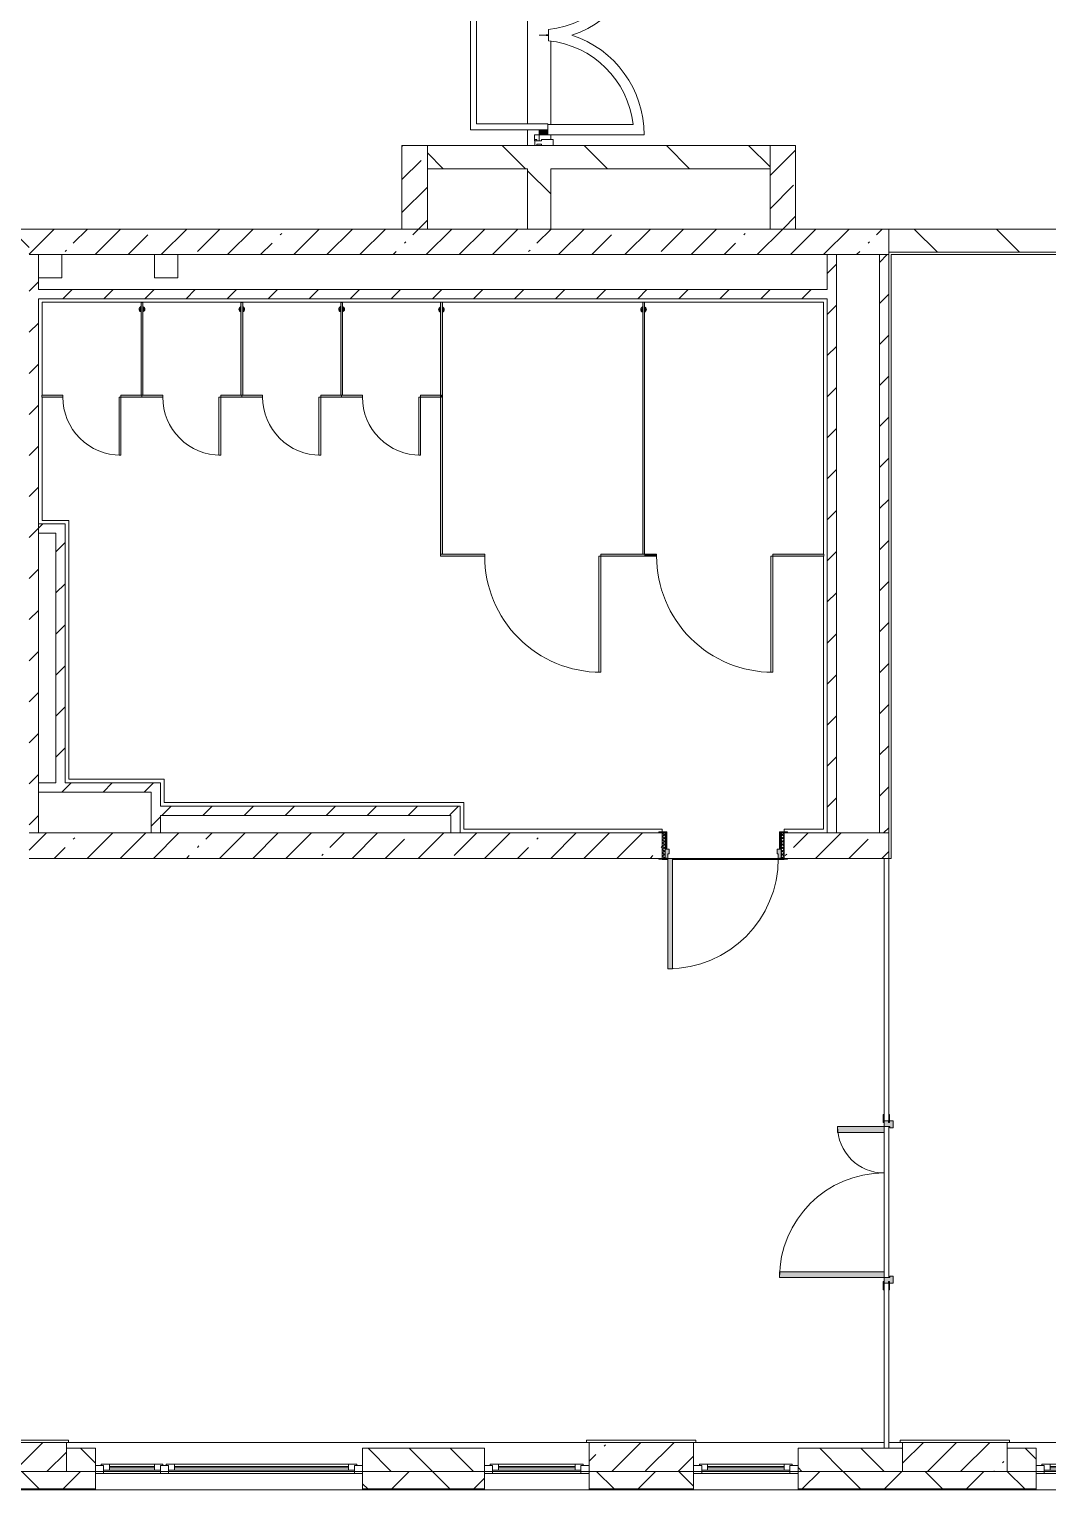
# Model space of a CAD drawing. Header units: millimetres. Extents: x 2623 to 216772, y -8553 to 29000.
# Drawn here: x 183972 to 192742, y -258 to 12321 of the extents above; entities that cross this region are included whole.
import ezdxf

# ---------------------------------------------------------------- set-up
doc = ezdxf.new("R2010")
doc.units = ezdxf.units.MM
for name, color, linetype, lineweight, true_color in [('A-DETL-GENF-7', 7, 'Continuous', 5, 0xaaaaaa), ('A-DETL-GENF-9', 7, 'Continuous', 5, 0xe2e2e2), ('A-DOOR-3', 7, 'Continuous', 5, 0xaaaaaa), ('A-DOOR-4', 7, 'Continuous', 5, 0xe2e2e2), ('A-DOOR-FRAM-3', 7, 'Continuous', 5, 0xe2e2e2), ('A-DOOR-FRAM-4', 7, 'Continuous', 5, 0xaaaaaa), ('A-FLOR-3', 7, 'Continuous', 5, 0xaaaaaa), ('A-GENM-4', 7, 'Continuous', 5, 0xe2ddcd)]:
    doc.layers.add(name, color=color, linetype=linetype, lineweight=lineweight, true_color=true_color)
for name, color, linetype, lineweight in [('A-DOOR-7', 7, 'Continuous', 5), ('A-GENM-1', 7, 'Continuous', 5), ('A-GLAZ-1', 7, 'Continuous', 5), ('A-GLAZ-CWMG-2', 7, 'Continuous', 5), ('A-WALL', 7, 'Continuous', 9), ('A-WALL-3', 7, 'Continuous', 5), ('I-WALL-4', 7, 'Continuous', 5), ('S-COLS-1', 7, 'Continuous', 5)]:
    doc.layers.add(name, color=color, linetype=linetype, lineweight=lineweight)
pattern_1 = [(45, (89762.2, 0), (-176.7767, 176.7767), [])]
pattern_2 = [(45, (89762.2, 0), (-285.1231, 285.1231), []), (45, (90047.3, 0), (-285.1231, 285.1231), [504.031, -100.806, 16.764, -84.042])]
pattern_3 = [(135, (89762.2, 0), (-353.5534, -353.5534), [])]

# ---------------------------------------------------------------- blocks, each defined once
blk = doc.blocks.new('BSC_Колонна _Прямоугольная - 250х900-23282983-3_1_2_птичка')
at = {"layer": 'S-COLS-1'}
h = blk.add_hatch(dxfattribs=at)
h.set_pattern_fill('FP_126', color=256, style=0, pattern_type=2)
h.set_pattern_definition([(45, (-99480, -25), (-285.1231, 285.1231), []), (45, (-99194.88, -25), (-285.1231, 285.1231), [504.031, -100.806, 16.764, -84.042])])
h.paths.add_polyline_path([(450, -125), (450, 125), (-450, 125), (-450, -125), (270, -125)])
for p, q in [((450, 125), (-450, 125)), ((-450, 125), (-450, -125)), ((450, -125), (450, 125)), ((-450, -125), (450, -125))]:
    blk.add_line(p, q, dxfattribs=at)
blk = doc.blocks.new('110_Дверь_СКБ_1Ст_Внутренняя1 - Д-7а_л__950x2100h_Туалет-V121-3_1_2_птичка')
at = {"layer": 'A-DOOR-3'}
h = blk.add_hatch(dxfattribs=at)
h.set_pattern_fill('FP_128', color=256, style=0, pattern_type=2)
h.set_pattern_definition([(135, (1776.41, 174.685), (-14.14214, -14.14214), []), (225, (1776.41, 174.685), (14.14214, -14.14214), [])])
h.paths.add_polyline_path([(537.5, 110), (512.5, 110), (512.5, -110), (537.5, -110)])
at = {"layer": 'A-DOOR-4'}
h = blk.add_hatch(color=256, dxfattribs=at)
h.paths.add_polyline_path([(487.5, 110), (487.5, 70), (477.5, 70), (477.5, 30), (512.5, 30), (512.5, 110)])
h.paths.add_polyline_path([(-462.5, 110), (-487.5, 110), (-487.5, 30), (-452.5, 30), (-452.5, 70), (-462.5, 70)])
at = {"layer": 'A-DOOR-FRAM-3'}
for points in [[(447.5, 1060), (447.5, 110), (487.5, 110), (487.5, 1060)], [(-542.5, 118), (-542.5, 110), (-472.5, 110), (-472.5, 118)], [(-472.5, 30), (-487.5, 30), (-487.5, -110), (-472.5, -110)], [(567.5, 118), (497.5, 118), (497.5, 110), (567.5, 110)], [(512.5, 30), (497.5, 30), (497.5, -110), (512.5, -110)], [(-542.5, -110), (-542.5, -118), (-472.5, -118), (-472.5, -110)], [(567.5, -110), (497.5, -110), (497.5, -118), (567.5, -118)]]:
    blk.add_hatch(color=256, dxfattribs=at).paths.add_polyline_path(points)
at = {"layer": 'A-DOOR-FRAM-4'}
h = blk.add_hatch(dxfattribs=at)
h.set_pattern_fill('FP_129', color=256, style=0, pattern_type=2)
h.set_pattern_definition([(45, (-346.384, 174.685), (-14.1421, 14.1421), []), (135, (-346.384, 174.685), (-14.1421, -14.1421), [])])
h.paths.add_polyline_path([(-487.5, 110), (-512.5, 110), (-512.5, -110), (-487.5, -110)])
at = {"layer": 'A-DOOR-3'}
for p, q in [((487.5, 1060), (447.5, 1060)), ((447.5, 1060), (447.5, 110)), ((487.5, 110), (487.5, 1060)), ((447.5, 110), (487.5, 110))]:
    blk.add_line(p, q, dxfattribs=at)
blk.add_arc((487.5, 110), 950, 90, 180, dxfattribs=at)
at = {"layer": 'A-DOOR-FRAM-4'}
for p, q in [((-472.5, 118), (-542.5, 118)), ((-542.5, 118), (-542.5, 110)), ((-542.5, 110), (-472.5, 110)), ((-487.5, 110), (-512.5, 110)), ((-512.5, 110), (-512.5, -110)), ((-462.5, 110), (-487.5, 110)), ((-487.5, 110), (-487.5, 30)), ((-487.5, -110), (-487.5, 110)), ((-472.5, 110), (-487.5, 110)), ((-487.5, 110), (-487.5, 109)), ((-487.5, 109), (-472.5, 109)), ((-487.5, 30), (-452.5, 30)), ((-472.5, 30), (-487.5, 30)), ((-487.5, 30), (-487.5, -110)), ((-472.5, 110), (-472.5, 118)), ((-472.5, 109), (-472.5, 110)), ((-472.5, -110), (-472.5, 30)), ((-462.5, 70), (-462.5, 110)), ((-452.5, 70), (-462.5, 70)), ((-452.5, 30), (-452.5, 70)), ((487.5, 70), (477.5, 70)), ((477.5, 70), (477.5, 30)), ((477.5, 30), (512.5, 30)), ((487.5, 110), (487.5, 70)), ((512.5, 110), (487.5, 110)), ((567.5, 118), (497.5, 118)), ((497.5, 118), (497.5, 110)), ((512.5, 110), (497.5, 110)), ((497.5, 110), (497.5, 109)), ((497.5, 110), (567.5, 110)), ((497.5, 109), (512.5, 109)), ((512.5, 30), (497.5, 30)), ((497.5, 30), (497.5, -110)), ((512.5, 30), (512.5, 110)), ((537.5, 110), (512.5, 110)), ((512.5, 110), (512.5, -110)), ((512.5, 109), (512.5, 110)), ((512.5, -110), (512.5, 30)), ((537.5, -110), (537.5, 110)), ((567.5, 110), (567.5, 118)), ((-472.5, -110), (-542.5, -110)), ((-542.5, -110), (-542.5, -118)), ((-542.5, -118), (-472.5, -118)), ((-512.5, -110), (-487.5, -110)), ((-487.5, -110), (-472.5, -110)), ((-472.5, -118), (-472.5, -110)), ((497.5, -110), (512.5, -110)), ((567.5, -110), (497.5, -110)), ((497.5, -110), (497.5, -118)), ((497.5, -118), (567.5, -118)), ((512.5, -110), (537.5, -110)), ((567.5, -118), (567.5, -110))]:
    blk.add_line(p, q, dxfattribs=at)
blk = doc.blocks.new('BSC_Колонна _Прямоугольная - 250х900-V123-3_1_2_птичка')
at = {"layer": 'S-COLS-1'}
h = blk.add_hatch(dxfattribs=at)
h.set_pattern_fill('FP_130', color=256, style=0, pattern_type=2)
h.set_pattern_definition([(45, (-94080, -25), (-285.1231, 285.1231), []), (45, (-93794.88, -25), (-285.1231, 285.1231), [504.031, -100.806, 16.764, -84.042])])
h.paths.add_polyline_path([(450, -125), (450, 125), (-450, 125), (-450, -125), (77, -125)])
for p, q in [((450, 125), (-450, 125)), ((-450, 125), (-450, -125)), ((450, -125), (450, 125)), ((-450, -125), (450, -125))]:
    blk.add_line(p, q, dxfattribs=at)
blk = doc.blocks.new('BSC_Колонна _Прямоугольная - 250х900-V124-3_1_2_птичка')
at = {"layer": 'S-COLS-1'}
h = blk.add_hatch(dxfattribs=at)
h.set_pattern_fill('FP_131', color=256, style=0, pattern_type=2)
h.set_pattern_definition([(45, (-102180, -25), (-285.1231, 285.1231), []), (45, (-101894.88, -25), (-285.1231, 285.1231), [504.031, -100.806, 16.764, -84.042])])
h.paths.add_polyline_path([(450, -125), (450, 125), (-450, 125), (-450, -125), (367, -125)])
for p, q in [((450, 125), (-450, 125)), ((-450, 125), (-450, -125)), ((450, -125), (450, 125)), ((-450, -125), (450, -125))]:
    blk.add_line(p, q, dxfattribs=at)
blk = doc.blocks.new('120_Окно_СКБ_2Ст_Фрамуга сверху - 120_Окно_СКБ_2Ст_2300х2500_h_ ДОО-19727959-3_1_2_птичка')
at = {"layer": 'A-GLAZ-1'}
for p, q in [((-1150, -127), (-1150, -57)), ((-1150, -57), (-1080, -57)), ((1150, -57), (-1150, -57)), ((-1080, -57), (-1080, -127)), ((-1080, -57), (1080, -57)), ((520, -87), (-1080, -87)), ((-1080, -87), (-1080, -127)), ((-1030, -137), (-1030, -87)), ((-1030, -107), (470, -107)), ((470, -117), (-1030, -117)), ((470, -137), (470, -87)), ((520, -127), (520, -57)), ((520, -57), (590, -57)), ((520, -127), (520, -87)), ((590, -57), (590, -127)), ((1080, -87), (590, -87)), ((590, -87), (590, -127)), ((640, -137), (640, -87)), ((640, -107), (1030, -107)), ((1030, -117), (640, -117)), ((1030, -137), (1030, -87)), ((1080, -127), (1080, -57)), ((1080, -57), (1150, -57)), ((1080, -127), (1080, -87)), ((1150, -57), (1150, -127)), ((-1080, -127), (-1150, -127)), ((-1150, -127), (-1100, -127)), ((-1080, -127), (-1100, -127)), ((-1100, -127), (-1100, -137)), ((-1100, -137), (540, -137)), ((540, -137), (-1100, -137)), ((590, -127), (520, -127)), ((540, -127), (520, -127)), ((540, -127), (570, -127)), ((540, -127), (570, -127)), ((540, -137), (540, -127)), ((590, -127), (570, -127)), ((570, -127), (570, -137)), ((570, -137), (1100, -137)), ((1100, -137), (570, -137)), ((1150, -127), (1080, -127)), ((1100, -127), (1080, -127)), ((1100, -127), (1150, -127)), ((1100, -137), (1100, -127))]:
    blk.add_line(p, q, dxfattribs=at)
blk = doc.blocks.new('120_Окно_СКБ_1Ст - 120_Окно_СКБ_1Ст 900х2500_h_ с форточкой-V126-3_1_2_птичка')
at = {"layer": 'A-GLAZ-1'}
for p, q in [((-450, -127), (-450, -57)), ((-450, -57), (-380, -57)), ((450, -57), (-450, -57)), ((-380, -57), (-380, -127)), ((380, -87), (-380, -87)), ((-380, -87), (-380, -127)), ((-330, -137), (-330, -87)), ((-330, -107), (330, -107)), ((330, -117), (-330, -117)), ((330, -137), (330, -87)), ((380, -127), (380, -57)), ((380, -57), (450, -57)), ((380, -127), (380, -87)), ((450, -57), (450, -127)), ((-380, -127), (-450, -127)), ((-450, -127), (-400, -127)), ((-380, -127), (-400, -127)), ((-400, -127), (-400, -137)), ((-400, -137), (400, -137)), ((400, -137), (-400, -137)), ((450, -127), (380, -127)), ((400, -127), (380, -127)), ((400, -127), (450, -127)), ((400, -137), (400, -127))]:
    blk.add_line(p, q, dxfattribs=at)
blk = doc.blocks.new('120_Окно_СКБ_1Ст - 120_Окно_СКБ_1Ст 900х2500_h_ с форточкой-22876038-3_1_2_птичка')
at = {"layer": 'A-GLAZ-1'}
for p, q in [((-450, -127), (-450, -57)), ((-450, -57), (-380, -57)), ((450, -57), (-450, -57)), ((-380, -57), (-380, -127)), ((380, -87), (-380, -87)), ((-380, -87), (-380, -127)), ((-330, -137), (-330, -87)), ((-330, -107), (330, -107)), ((330, -117), (-330, -117)), ((330, -137), (330, -87)), ((380, -127), (380, -57)), ((380, -57), (450, -57)), ((380, -127), (380, -87)), ((450, -57), (450, -127)), ((-380, -127), (-450, -127)), ((-450, -127), (-400, -127)), ((-380, -127), (-400, -127)), ((-400, -127), (-400, -137)), ((-400, -137), (400, -137)), ((400, -137), (-400, -137)), ((450, -127), (380, -127)), ((400, -127), (380, -127)), ((400, -127), (450, -127)), ((400, -137), (400, -127))]:
    blk.add_line(p, q, dxfattribs=at)
blk = doc.blocks.new('131_Сантехническая перегородка 7 - СП-1-V232-3_1_2_птичка')
at = {"layer": 'A-GENM-4'}
blk.add_hatch(color=256, dxfattribs=at).paths.add_polyline_path([(2166, 8), (-4, 8), (-4, -8), (2166, -8)])
at = {"layer": 'A-GENM-1'}
for p, q in [((2166, 8), (-4, 8)), ((-4, 8), (-4, -8)), ((2166, -8), (2166, 8)), ((-4, -8), (2166, -8))]:
    blk.add_line(p, q, dxfattribs=at)
at = {"layer": 'A-GENM-1', "flags": 128}
for points in [[(71, 8), (71, 9), (71, 9), (70, 9), (70, 10), (70, 10), (69, 11), (69, 11), (68, 12), (68, 12), (67, 12), (67, 13), (66, 13), (66, 13), (65, 14), (65, 14), (64, 14), (64, 14), (63, 14), (62, 15), (62, 15), (61, 15), (61, 15), (60, 15), (59, 15), (59, 15), (58, 15), (58, 15), (57, 15), (56, 15), (56, 15), (55, 15), (55, 15), (54, 14), (54, 14), (53, 14), (52, 14), (52, 13), (51, 13), (51, 13), (50, 13), (50, 12), (49, 12), (49, 11), (48, 11), (48, 11), (48, 10), (47, 10), (47, 9), (46, 9), (46, 8), (46, 8)], [(46, -8), (46, -9), (47, -9), (47, -9), (47, -10), (48, -10), (48, -11), (49, -11), (49, -12), (50, -12), (50, -12), (51, -13), (51, -13), (52, -13), (52, -14), (53, -14), (53, -14), (54, -14), (54, -14), (55, -15), (56, -15), (56, -15), (57, -15), (57, -15), (58, -15), (59, -15), (59, -15), (60, -15), (60, -15), (61, -15), (62, -15), (62, -15), (63, -15), (63, -14), (64, -14), (64, -14), (65, -14), (66, -13), (66, -13), (67, -13), (67, -13), (68, -12), (68, -12), (69, -11), (69, -11), (69, -11), (70, -10), (70, -10), (71, -9), (71, -9), (71, -8), (71, -8)]]:
    blk.add_lwpolyline(points, dxfattribs=at)
at = {"layer": 'A-GENM-1'}
for radius, start, end in [(24.6, 19.9113, 160.0887), (17.6, 45, 135), (17.6, 45, 135), (15.1, 45, 135), (24.6, 199.9113, 340.0887), (17.6, 225, 315), (17.6, 225, 315), (15.1, 225, 315)]:
    blk.add_arc((59, 0), radius, start, end, dxfattribs=at)
blk = doc.blocks.new('131_Сантехническая перегородка 6 - СП-1-V233-3_1_2_птичка')
at = {"layer": 'A-GENM-4'}
blk.add_hatch(color=256, dxfattribs=at).paths.add_polyline_path([(800, 8), (0, 8), (0, -8), (800, -8)])
at = {"layer": 'A-GENM-1'}
for p, q in [((800, 8), (0, 8)), ((0, 8), (0, -8)), ((800, -8), (800, 8)), ((0, -8), (800, -8))]:
    blk.add_line(p, q, dxfattribs=at)
at = {"layer": 'A-GENM-1', "flags": 128}
for points in [[(71, 8), (71, 9), (71, 9), (70, 9), (70, 10), (70, 10), (69, 11), (69, 11), (68, 12), (68, 12), (67, 12), (67, 13), (66, 13), (66, 13), (65, 14), (65, 14), (64, 14), (64, 14), (63, 14), (62, 15), (62, 15), (61, 15), (61, 15), (60, 15), (59, 15), (59, 15), (58, 15), (58, 15), (57, 15), (56, 15), (56, 15), (55, 15), (55, 15), (54, 14), (54, 14), (53, 14), (52, 14), (52, 13), (51, 13), (51, 13), (50, 13), (50, 12), (49, 12), (49, 11), (48, 11), (48, 11), (48, 10), (47, 10), (47, 9), (46, 9), (46, 8), (46, 8)], [(46, -8), (46, -9), (47, -9), (47, -9), (47, -10), (48, -10), (48, -11), (49, -11), (49, -12), (50, -12), (50, -12), (51, -13), (51, -13), (52, -13), (52, -14), (53, -14), (53, -14), (54, -14), (54, -14), (55, -15), (56, -15), (56, -15), (57, -15), (57, -15), (58, -15), (59, -15), (59, -15), (60, -15), (60, -15), (61, -15), (62, -15), (62, -15), (63, -15), (63, -14), (64, -14), (64, -14), (65, -14), (66, -13), (66, -13), (67, -13), (67, -13), (68, -12), (68, -12), (69, -11), (69, -11), (69, -11), (70, -10), (70, -10), (71, -9), (71, -9), (71, -8), (71, -8)]]:
    blk.add_lwpolyline(points, dxfattribs=at)
at = {"layer": 'A-GENM-1'}
for radius, start, end in [(24.6, 19.9113, 160.0887), (17.6, 45, 135), (17.6, 45, 135), (15.1, 45, 135), (24.6, 199.9113, 340.0887), (17.6, 225, 315), (17.6, 225, 315), (15.1, 225, 315)]:
    blk.add_arc((59, 0), radius, start, end, dxfattribs=at)
blk = doc.blocks.new('131_Сантехническая перегородка_Дверь МГН - СД-1-V234-3_1_2_птичка')
at = {"layer": 'A-GENM-4'}
for points in [[(-370, 8), (-370, -8), (10, -8), (10, 8)], [(1010, 8), (1010, -8), (1390, -8), (1390, 8), (1256, 8)]]:
    blk.add_hatch(color=256, dxfattribs=at).paths.add_polyline_path(points)
at = {"layer": 'A-DOOR-7'}
for p, q in [((10, 1008), (26, 1008)), ((10, 8), (10, 1008)), ((26, 8), (26, 1008)), ((10, 8), (26, 8))]:
    blk.add_line(p, q, dxfattribs=at)
blk.add_arc((10, 8), 1000, 360, 90, dxfattribs=at)
at = {"layer": 'A-GENM-1'}
for p, q in [((10, 8), (-370, 8)), ((-370, 8), (-370, -8)), ((10, -8), (10, 8)), ((1390, 8), (1010, 8)), ((1010, 8), (1010, -8)), ((1390, -8), (1390, 8)), ((-370, -8), (10, -8)), ((1010, -8), (1390, -8))]:
    blk.add_line(p, q, dxfattribs=at)
blk = doc.blocks.new('131_Сантехническая перегородка_Дверь 5 - СД-1-V235-3_1_2_птичка')
at = {"layer": 'A-GENM-4'}
for points in [[(70, 8), (70, -8), (250, -8), (250, 8)], [(750, 8), (750, -8), (930, -8), (930, 8)]]:
    blk.add_hatch(color=256, dxfattribs=at).paths.add_polyline_path(points)
at = {"layer": 'A-DOOR-7'}
for p, q in [((266, 508), (250, 508)), ((250, 8), (250, 508)), ((266, 8), (266, 508)), ((266, 8), (250, 8))]:
    blk.add_line(p, q, dxfattribs=at)
blk.add_arc((250, 8), 500, 360, 90, dxfattribs=at)
at = {"layer": 'A-GENM-1'}
for p, q in [((250, 8), (70, 8)), ((70, 8), (70, -8)), ((250, -8), (250, 8)), ((930, 8), (750, 8)), ((750, 8), (750, -8)), ((930, -8), (930, 8)), ((70, -8), (250, -8)), ((750, -8), (930, -8))]:
    blk.add_line(p, q, dxfattribs=at)
blk = doc.blocks.new('131_Сантехническая перегородка_Дверь МГН 2 - СД-1-V236-3_1_2_птичка')
at = {"layer": 'A-GENM-4'}
for points in [[(-430, 8), (-430, -8), (10, -8), (10, 8)], [(1010, 8), (1010, -8), (1110, -8), (1110, 8)]]:
    blk.add_hatch(color=256, dxfattribs=at).paths.add_polyline_path(points)
at = {"layer": 'A-DOOR-7'}
for p, q in [((10, 1008), (26, 1008)), ((10, 8), (10, 1008)), ((26, 8), (26, 1008)), ((10, 8), (26, 8))]:
    blk.add_line(p, q, dxfattribs=at)
blk.add_arc((10, 8), 1000, 360, 90, dxfattribs=at)
at = {"layer": 'A-GENM-1'}
for p, q in [((10, 8), (-430, 8)), ((-430, 8), (-430, -8)), ((10, -8), (10, 8)), ((1110, 8), (1010, 8)), ((1010, 8), (1010, -8)), ((1110, -8), (1110, 8)), ((-430, -8), (10, -8)), ((1010, -8), (1110, -8))]:
    blk.add_line(p, q, dxfattribs=at)
blk = doc.blocks.new('Дверь_Витражная_остекление_ - ВВ-7 остекление-32356329-3_1_2_птичка')
at = {"layer": 'A-DETL-GENF-9'}
blk.add_hatch(color=256, dxfattribs=at).paths.add_polyline_path([(-860, -20), (-860, -96), (-815, -96), (-815, -20)])
h = blk.add_hatch(color=256, dxfattribs=at)
h.paths.add_polyline_path([(865, -100), (900, -100), (900, -40), (910, -40), (910, -20), (865, -20), (865, -40)])
h.paths.add_polyline_path([(900, -880), (910, -880), (910, -140), (900, -140), (900, -833)])
at = {"layer": 'A-DETL-GENF-7'}
for p, q in [((-815, -20), (-860, -20)), ((-860, -96), (-860, -20)), ((-815, -20), (-860, -20)), ((-860, -20), (-860, -96)), ((865, -100), (865, -20)), ((865, -20), (865, -100)), ((910, -880), (910, -140)), ((910, -880), (910, -140)), ((910, -800), (900, -800)), ((910, -880), (900, -880)), ((900, -880), (910, -880))]:
    blk.add_line(p, q, dxfattribs=at)
at = {"layer": 'A-DOOR-3'}
for p, q in [((-910, 20), (-860, 20)), ((-910, -20), (-910, 20)), ((-860, 20), (-860, -20)), ((860, 20), (910, 20)), ((860, -20), (860, 20)), ((910, 20), (910, -20)), ((-860, -20), (-910, -20)), ((-860, -96), (-860, -20)), ((910, -20), (860, -20))]:
    blk.add_line(p, q, dxfattribs=at)
for centre, start, end in [((-860, -20), 354.5815, 0), ((860, -20), 180, 185.4185)]:
    blk.add_arc(centre, 860, start, end, dxfattribs=at)
blk = doc.blocks.new('Прямоугольный импост - Импост структурный с накладкой - 160мм Темный-32310142-3_1_2_птичка')
at = {"layer": 'A-GLAZ-CWMG-2'}
for p, q in [((-50, 0), (-50, 17)), ((-50, 17), (0, 17)), ((-40, 0), (-50, 0)), ((-40, -40), (-40, 0)), ((0, 0), (-10, 0)), ((-10, 0), (-10, -40)), ((0, 17), (0, 0)), ((-50, -140), (-50, -40)), ((-50, -40), (-40, -40)), ((-10, -40), (0, -40)), ((0, -40), (0, -140)), ((0, -140), (-50, -140))]:
    blk.add_line(p, q, dxfattribs=at)
blk = doc.blocks.new('110_Дверь_СКБ_2Ст - Д-5_п__в составе перегородки _не входит в спец__-32680317-3_1_2_птичка')
at = {"layer": 'A-DOOR-4'}
h = blk.add_hatch(color=256, dxfattribs=at)
h.paths.add_polyline_path([(712, -20), (712, 60), (652, 60), (652, 30), (662, 30), (662, -20)])
h.paths.add_polyline_path([(-628, 60), (-688, 60), (-688, -20), (-638, -20), (-638, 30), (-628, 30)])
for points in [[(-588, -420), (-588, -20), (-638, -20), (-638, -420)], [(662, -920), (662, -20), (612, -20), (612, -920)]]:
    blk.add_hatch(color=256, dxfattribs=at).paths.add_polyline_path(points)
at = {"layer": 'A-DOOR-FRAM-3'}
for points in [[(-673, 28), (-743, 28), (-743, 20), (-673, 20)], [(767, 28), (697, 28), (697, 20), (767, 20)], [(-673, -20), (-743, -20), (-743, -28), (-673, -28)], [(767, -20), (697, -20), (697, -28), (767, -28)]]:
    blk.add_hatch(color=256, dxfattribs=at).paths.add_polyline_path(points)
at = {"layer": 'A-DOOR-3'}
for p, q in [((-638, -20), (-588, -20)), ((-638, -420), (-638, -20)), ((-588, -20), (-588, -420)), ((612, -20), (662, -20)), ((612, -920), (612, -20)), ((662, -20), (662, -920)), ((-588, -420), (-638, -420)), ((662, -920), (612, -920))]:
    blk.add_line(p, q, dxfattribs=at)
for centre, radius, start, end in [((-638, -20), 400, 270, 0), ((662, -20), 900, 180, 270)]:
    blk.add_arc(centre, radius, start, end, dxfattribs=at)
at = {"layer": 'A-DOOR-FRAM-4'}
for p, q in [((-743, 28), (-673, 28)), ((-743, 20), (-743, 28)), ((-673, 20), (-743, 20)), ((-688, 60), (-628, 60)), ((-688, -20), (-688, 60)), ((-688, 20), (-673, 20)), ((-688, 19), (-688, 20)), ((-673, 19), (-688, 19)), ((-673, 28), (-673, 20)), ((-673, 20), (-673, 19)), ((-638, 30), (-638, -20)), ((-628, 30), (-638, 30)), ((-628, 60), (-628, 30)), ((652, 60), (712, 60)), ((652, 30), (652, 60)), ((662, 30), (652, 30)), ((662, -20), (662, 30)), ((697, 20), (697, 28)), ((697, 28), (767, 28)), ((697, 19), (697, 20)), ((697, 20), (712, 20)), ((767, 20), (697, 20)), ((712, 19), (697, 19)), ((712, 60), (712, -20)), ((712, 20), (712, 19)), ((767, 28), (767, 20)), ((-743, -20), (-673, -20)), ((-743, -28), (-743, -20)), ((-673, -28), (-743, -28)), ((-638, -20), (-688, -20)), ((-673, -20), (-673, -28)), ((712, -20), (662, -20)), ((697, -28), (697, -20)), ((697, -20), (767, -20)), ((767, -28), (697, -28)), ((767, -20), (767, -28))]:
    blk.add_line(p, q, dxfattribs=at)

msp = doc.modelspace()

# ---------------------------------------------------------------- hatches: boundary and pattern name
at = {"layer": 'A-WALL-3'}
h = msp.add_hatch(dxfattribs=at)
h.set_pattern_fill('FP_103', color=256, style=0, pattern_type=2)
h.set_pattern_definition([(135, (89762.2, 0), (-176.7767, -176.7767), [])])
h.paths.add_polyline_path([(210892.2, -100), (211192.2, -100), (211192.2, 100), (210892.2, 100)])
h.paths.add_polyline_path([(201392.2, -100), (201392.2, 100), (200492.2, 100), (200492.2, -100), (200698.9, -100)])
h.paths.add_polyline_path([(198834.5, -100), (199592.2, -100), (199592.2, 100), (198692.2, 100), (198692.2, -100)])
h.paths.add_polyline_path([(209092.2, -100), (209088.8, 100), (208592.2, 100), (208592.2, -100), (209088.8, -100)])
h.paths.add_polyline_path([(203192.2, -100), (203442.2, -100), (203442.2, 100), (203192.2, 100)])
h.paths.add_polyline_path([(205742.2, -100), (206792.2, -100), (206792.2, 100), (205742.2, 100)])
h.paths.add_polyline_path([(192392.2, -100), (192642.2, -100), (192642.2, 100), (192392.2, 100)])
h.paths.add_polyline_path([(194942.2, -100), (195992.2, -100), (195992.2, 100), (194942.2, 100)])
h.paths.add_polyline_path([(191492.2, -100), (191492.2, 100), (190592.2, 100), (190592.2, -100), (191376.9, -100)])
h.paths.add_polyline_path([(184292.2, -100), (184542.2, -100), (184542.2, 100), (184292.2, 100), (184292.2, 56.5)])
h.paths.add_polyline_path([(186842.2, -100), (187892.2, -100), (187892.2, 100), (186842.2, 100)])
h.paths.add_polyline_path([(181692.2, -100), (182492.2, -100), (182492.2, 100), (181692.2, 100)])
h = msp.add_hatch(dxfattribs=at)
h.set_pattern_fill('FP_105', color=256, style=0, pattern_type=2)
h.set_pattern_definition([(45, (89762.2, 0), (-353.5534, 353.5534), []), (135, (89762.2, 0), (-353.5534, -353.5534), [])])
h.paths.add_polyline_path([(213749.8, -250), (214842.2, -250), (214842.2, -100), (213492.2, -100), (213492.2, -250)])
h.paths.add_polyline_path([(210021, -250), (211192.2, -250), (211192.2, -100), (209992.2, -100), (209992.2, -250)])
h.paths.add_polyline_path([(199592.2, -250), (199592.2, -100), (198692.2, -100), (198692.2, -250), (198834.5, -250)])
h.paths.add_polyline_path([(197792.2, -250), (197792.2, -100), (196892.2, -100), (196892.2, -250), (196970.1, -250)])
h.paths.add_polyline_path([(200492.2, -250), (201392.2, -250), (201392.2, -100), (200492.2, -100)])
h.paths.add_polyline_path([(209092.2, -250), (209088.8, -100), (207692.2, -100), (207692.2, -250), (209088.8, -250)])
h.paths.add_polyline_path([(202292.2, -250), (203442.2, -250), (203442.2, -100), (202292.2, -100)])
h.paths.add_polyline_path([(205742.2, -250), (206792.2, -250), (206792.2, -100), (205742.2, -100)])
h.paths.add_polyline_path([(189692.2, -250), (189692.2, -100), (188792.2, -100), (188792.2, -250), (189512.5, -250)])
h.paths.add_polyline_path([(195105.7, -250), (195992.2, -250), (195992.2, -100), (194942.2, -100), (194942.2, -250)])
h.paths.add_polyline_path([(184292.2, -250), (184542.2, -250), (184542.2, -100), (183392.2, -100), (183392.2, -250), (183919.2, -250)])
h.paths.add_polyline_path([(190592.2, -250), (192642.2, -250), (192642.2, -100), (190592.2, -100)])
h.paths.add_polyline_path([(187892.2, -250), (187892.2, -100), (186842.2, -100), (186842.2, -250), (187648.1, -250)])
h.paths.add_polyline_path([(182054.8, -250), (182492.2, -250), (182492.2, -100), (181692.2, -100), (181692.2, -250)])
h.paths.add_polyline_path([(180792.2, -250), (180792.2, -100), (178972.2, -100), (178972.2, -250), (180656.5, -250)])
at = {"layer": 'I-WALL-4'}
h = msp.add_hatch(dxfattribs=at)
h.set_pattern_fill('FP_104', color=256, style=0, pattern_type=2)
h.set_pattern_definition(pattern_3)
h.paths.add_polyline_path([(188262.2, 10600), (188462.2, 10600), (188462.2, 11320), (188262.2, 11320), (188262.2, 11120)])
h.paths.add_polyline_path([(188262.2, 13220), (188462.2, 13220), (188462.2, 13400), (188262.2, 13400)])
h = msp.add_hatch(dxfattribs=at)
h.set_pattern_fill('FP_101', color=256, style=0, pattern_type=2)
h.set_pattern_definition(pattern_2)
h.paths.add_polyline_path([(187401.2, 10600), (187401.2, 11320), (187181.2, 11320), (187181.2, 10600)])
h = msp.add_hatch(dxfattribs=at)
h.set_pattern_fill('FP_104', color=256, style=0, pattern_type=2)
h.set_pattern_definition(pattern_3)
h.paths.add_polyline_path([(188262.2, 11120), (188262.2, 11320), (187401.2, 11320), (187401.2, 11120), (187648.1, 11120)])
h = msp.add_hatch(dxfattribs=at)
h.set_pattern_fill('FP_104', color=256, style=0, pattern_type=2)
h.set_pattern_definition(pattern_3)
h.paths.add_polyline_path([(190351.2, 11120), (190351.2, 11320), (188462.2, 11320), (188462.2, 11120), (189512.5, 11120)])
h = msp.add_hatch(dxfattribs=at)
h.set_pattern_fill('FP_101', color=256, style=0, pattern_type=2)
h.set_pattern_definition(pattern_2)
h.paths.add_polyline_path([(190571.2, 10600), (190571.2, 11320), (190351.2, 11320), (190351.2, 10600)])
h = msp.add_hatch(dxfattribs=at)
h.set_pattern_fill('FP_104', color=256, style=0, pattern_type=2)
h.set_pattern_definition(pattern_3)
h.paths.add_polyline_path([(195105.7, 10400), (196892.2, 10400), (196892.2, 10600), (194857.2, 10600), (194857.2, 10400), (194887.2, 10400)])
h.paths.add_polyline_path([(191376.9, 10400), (193407.2, 10400), (193407.2, 10600), (191372.2, 10600), (191372.2, 10400)])
h.paths.add_polyline_path([(179747.2, 10400), (179747.2, 10600), (179372.2, 10600), (179372.2, 10400), (179692.2, 10400)])
h.paths.add_polyline_path([(181712.2, 10400), (182272.2, 10400), (182272.2, 10600), (181147.2, 10600), (181147.2, 10400), (181202.2, 10400)])
h.paths.add_polyline_path([(183919.2, 10400), (183972.2, 10400), (183972.2, 10600), (183222.2, 10600), (183222.2, 10400), (183252.2, 10400)])
h = msp.add_hatch(dxfattribs=at)
h.set_pattern_fill('FP_101', color=256, style=0, pattern_type=2)
h.set_pattern_definition(pattern_2)
h.paths.add_polyline_path([(191372.2, 10380), (191372.2, 10600), (183972.2, 10600), (183972.2, 10380), (189512.5, 10380)])
h = msp.add_hatch(dxfattribs=at)
h.set_pattern_fill('FP_106', color=256, style=0, pattern_type=2)
h.set_pattern_definition(pattern_1)
h.paths.add_polyline_path([(184052.2, 5400), (184052.2, 10380), (183972.2, 10380), (183972.2, 5400)])
h = msp.add_hatch(dxfattribs=at)
h.set_pattern_fill('FP_106', color=256, style=0, pattern_type=2)
h.set_pattern_definition(pattern_1)
h.paths.add_polyline_path([(190842.2, 5400), (190922.2, 5400), (190922.2, 10380), (190842.2, 10380), (190842.2, 6593.4)])
h = msp.add_hatch(dxfattribs=at)
h.set_pattern_fill('FP_106', color=256, style=0, pattern_type=2)
h.set_pattern_definition(pattern_1)
h.paths.add_polyline_path([(191372.2, 5400), (191372.2, 10380), (191292.2, 10380), (191292.2, 5400)])
h = msp.add_hatch(dxfattribs=at)
h.set_pattern_fill('FP_106', color=256, style=0, pattern_type=2)
h.set_pattern_definition(pattern_1)
h.paths.add_polyline_path([(184052.2, 10000), (190842.2, 10000), (190842.2, 10080), (184052.2, 10080), (184052.2, 10064.1)])
h = msp.add_hatch(dxfattribs=at)
h.set_pattern_fill('FP_106', color=256, style=0, pattern_type=2)
h.set_pattern_definition(pattern_1)
h.paths.add_polyline_path([(184202.2, 7980), (184282.2, 7980), (184282.2, 8060), (184052.2, 8060), (184052.2, 7980)])
h = msp.add_hatch(dxfattribs=at)
h.set_pattern_fill('FP_106', color=256, style=0, pattern_type=2)
h.set_pattern_definition(pattern_1)
h.paths.add_polyline_path([(184282.2, 5830), (184282.2, 7980), (184202.2, 7980), (184202.2, 5830)])
h = msp.add_hatch(dxfattribs=at)
h.set_pattern_fill('FP_106', color=256, style=0, pattern_type=2)
h.set_pattern_definition(pattern_1)
h.paths.add_polyline_path([(181792.2, 6620), (182222.2, 6620), (182222.2, 6700), (181792.2, 6700)])
h.paths.add_polyline_path([(183919.2, 6620), (183972.2, 6620), (183972.2, 6700), (183172.2, 6700), (183172.2, 6620), (183202.2, 6620)])
h = msp.add_hatch(dxfattribs=at)
h.set_pattern_fill('FP_106', color=256, style=0, pattern_type=2)
h.set_pattern_definition(pattern_1)
h.paths.add_polyline_path([(185022.2, 5750), (185022.2, 5830), (184052.2, 5830), (184052.2, 5750)])
h = msp.add_hatch(dxfattribs=at)
h.set_pattern_fill('FP_106', color=256, style=0, pattern_type=2)
h.set_pattern_definition(pattern_1)
h.paths.add_polyline_path([(185022.2, 5400), (185102.2, 5400), (185102.2, 5830), (185022.2, 5830), (185022.2, 5750)])
h = msp.add_hatch(dxfattribs=at)
h.set_pattern_fill('FP_106', color=256, style=0, pattern_type=2)
h.set_pattern_definition(pattern_1)
h.paths.add_polyline_path([(187602.2, 5550), (187602.2, 5630), (185102.2, 5630), (185102.2, 5550), (185783.7, 5550)])
h = msp.add_hatch(dxfattribs=at)
h.set_pattern_fill('FP_106', color=256, style=0, pattern_type=2)
h.set_pattern_definition(pattern_1)
h.paths.add_polyline_path([(187648.1, 5400), (187682.2, 5400), (187682.2, 5630), (187602.2, 5630), (187602.2, 5400)])
h = msp.add_hatch(dxfattribs=at)
h.set_pattern_fill('FP_101', color=256, style=0, pattern_type=2)
h.set_pattern_definition(pattern_2)
h.paths.add_polyline_path([(191372.2, 5180), (191372.2, 5400), (190472.2, 5400), (190472.2, 5180), (191332.2, 5180)])
h.paths.add_polyline_path([(187648.1, 5180), (189422.2, 5180), (189422.2, 5400), (183972.2, 5400), (183972.2, 5180), (185783.7, 5180)])

# ---------------------------------------------------------------- linework, layer by layer
at = {"layer": 'A-FLOR-3'}
for p, q in [((187772.2, 13130), (187772.2, 11455)), ((187822.2, 11505), (187822.2, 13080)), ((188442.2, 12318.9), (188442.2, 12221.1)), ((187772.2, 11455), (188438.2, 11455)), ((188438.2, 11505), (187822.2, 11505)), ((188438.2, 11410), (188438.2, 11505)), ((189172.2, 11500), (188438.2, 11500)), ((188438.2, 11410), (189267.2, 11410)), ((184252.2, 10380), (184252.2, 10180)), ((185052.2, 10180), (185052.2, 10380)), ((185252.2, 10380), (185252.2, 10180)), ((193407.2, 10380), (191393.2, 10380)), ((191393.2, 10380), (191393.2, 5180)), ((184252.2, 10180), (184052.2, 10180)), ((185252.2, 10180), (185052.2, 10180)), ((187513.7, 9969), (184083.2, 9969)), ((184083.2, 9969), (184083.2, 9168)), ((189254.2, 9969), (187529.7, 9969)), ((190811.2, 9969), (189270.2, 9969)), ((190811.2, 7799), (190811.2, 9969)), ((184083.2, 9152), (184083.2, 8091)), ((184083.2, 8091), (184313.2, 8091)), ((184313.2, 8091), (184313.2, 5861)), ((190811.2, 5431), (190811.2, 7783)), ((184313.2, 5861), (185133.2, 5861)), ((185133.2, 5861), (185133.2, 5661)), ((185133.2, 5661), (187713.2, 5661)), ((187713.2, 5661), (187713.2, 5431)), ((187713.2, 5431), (189423.2, 5431)), ((189423.2, 5431), (189423.2, 5408)), ((190473.2, 5408), (190473.2, 5431)), ((190473.2, 5431), (190811.2, 5431)), ((189423.2, 5171), (189472.2, 5171)), ((190422.2, 5180), (189512.5, 5180)), ((189512.5, 5171), (190473.2, 5171)), ((191393.2, 5180), (191376.9, 5180)), ((183371.7, 170), (184311.7, 170)), ((184311.7, 170), (184311.7, 150)), ((188771.7, 150), (188771.7, 170)), ((188771.7, 170), (189711.7, 170)), ((189711.7, 170), (189711.7, 150)), ((191472.2, 150), (191472.2, 170)), ((191472.2, 170), (192412.2, 170)), ((192412.2, 170), (192412.2, 150))]:
    msp.add_line(p, q, dxfattribs=at)
for centre, radius, start, end in [((188362.2, 13130), 905, 288.14412, 2.53324), ((188362.2, 13130), 815, 275.6332, 356.48271), ((188362.2, 11410), 815, 6.34007, 84.3668), ((188362.2, 11410), 905, 360, 71.85588)]:
    msp.add_arc(centre, radius, start, end, dxfattribs=at)
at = {"layer": 'A-WALL'}
for p, q in [((187401.2, 11320), (187401.2, 11120)), ((190351.2, 11120), (190351.2, 11320)), ((188462.2, 10600), (188262.2, 10600)), ((191372.2, 10400), (191372.2, 10600)), ((183972.2, 5400), (184052.2, 5400)), ((190842.2, 5400), (190922.2, 5400)), ((191292.2, 5400), (191372.2, 5400)), ((191372.2, 5180), (191332.2, 5180)), ((191332.2, 100), (191372.2, 100)), ((184292.2, -100), (184542.2, -100)), ((184542.2, -100), (184292.2, -100)), ((186842.2, -100), (187892.2, -100)), ((187892.2, -100), (186842.2, -100)), ((190592.2, -100), (191492.2, -100)), ((191492.2, -100), (190592.2, -100)), ((192392.2, -100), (192642.2, -100)), ((192642.2, -100), (192392.2, -100)), ((183392.2, -250), (184542.2, -250)), ((186842.2, -250), (187892.2, -250)), ((188792.2, -250), (189692.2, -250)), ((190592.2, -250), (192642.2, -250)), ((183392.2, -253), (184542.2, -253)), ((186842.2, -253), (187892.2, -253)), ((188792.2, -253), (189692.2, -253)), ((190592.2, -253), (192642.2, -253))]:
    msp.add_line(p, q, dxfattribs=at)
at = {"layer": 'A-WALL-3'}
for p, q in [((184542.2, 100), (184292.2, 100)), ((184542.2, -258), (184542.2, 100)), ((187892.2, 100), (186842.2, 100)), ((186842.2, 100), (186842.2, -258)), ((187892.2, -258), (187892.2, 100)), ((191332.2, 100), (190592.2, 100)), ((190592.2, 100), (190592.2, -258)), ((191492.2, 100), (191372.2, 100)), ((192642.2, 100), (192392.2, 100)), ((192642.2, -258), (192642.2, 100)), ((184542.2, -100), (186842.2, -100)), ((187892.2, -100), (188792.2, -100)), ((188792.2, -100), (188792.2, -258)), ((189692.2, -258), (189692.2, -100)), ((189692.2, -100), (190592.2, -100)), ((192642.2, -100), (194942.2, -100)), ((178964.2, -258), (186842.2, -258)), ((186842.2, -258), (199592.2, -258))]:
    msp.add_line(p, q, dxfattribs=at)
at = {"layer": 'I-WALL-4'}
for p, q in [((188262.2, 11505), (188262.2, 13080)), ((188462.2, 12217.8), (188462.2, 11500)), ((188262.2, 11320), (188262.2, 11455)), ((188462.2, 11410), (188462.2, 11370)), ((190571.2, 11320), (187181.2, 11320)), ((187181.2, 11320), (187181.2, 10600)), ((190571.2, 10600), (190571.2, 11320)), ((187401.2, 11120), (188262.2, 11120)), ((187401.2, 10600), (187401.2, 11120)), ((188262.2, 11120), (188262.2, 10600)), ((188462.2, 10600), (188462.2, 11120)), ((188462.2, 11120), (190351.2, 11120)), ((190351.2, 11120), (190351.2, 10600)), ((188262.2, 10600), (183252.2, 10600)), ((193377.2, 10600), (188462.2, 10600)), ((183972.2, 10380), (191372.2, 10380)), ((184052.2, 10080), (184052.2, 10380)), ((190842.2, 10380), (190842.2, 10080)), ((190922.2, 5400), (190922.2, 10380)), ((191292.2, 10380), (191292.2, 5400)), ((191372.2, 2975), (191372.2, 10400)), ((191372.2, 10400), (193377.2, 10400)), ((190842.2, 10080), (184052.2, 10080)), ((184052.2, 5400), (184052.2, 10000)), ((184052.2, 10000), (190842.2, 10000)), ((190842.2, 10000), (190842.2, 5400)), ((184282.2, 8060), (184052.2, 8060)), ((184282.2, 5830), (184282.2, 8060)), ((184052.2, 7980), (184202.2, 7980)), ((184202.2, 7980), (184202.2, 5830)), ((184202.2, 5830), (184052.2, 5830)), ((185102.2, 5830), (184282.2, 5830)), ((185102.2, 5630), (185102.2, 5830)), ((184052.2, 5750), (185022.2, 5750)), ((185022.2, 5750), (185022.2, 5400)), ((187682.2, 5630), (185102.2, 5630)), ((185102.2, 5550), (187602.2, 5550)), ((185102.2, 5400), (185102.2, 5550)), ((187602.2, 5550), (187602.2, 5400)), ((187682.2, 5400), (187682.2, 5630)), ((189392.2, 5400), (184052.2, 5400)), ((190842.2, 5400), (190502.2, 5400)), ((191292.2, 5400), (190922.2, 5400)), ((183972.2, 5180), (189392.2, 5180)), ((190502.2, 5180), (191332.2, 5180)), ((191332.2, 5180), (191332.2, 2975)), ((191332.2, 1620), (191332.2, 2820)), ((191372.2, 2870), (191372.2, 1570)), ((191332.2, 1465), (191332.2, 100)), ((191372.2, 100), (191372.2, 1465)), ((184292.2, 150), (188792.2, 150)), ((189692.2, 150), (191332.2, 150)), ((191372.2, 150), (191492.2, 150)), ((192392.2, 150), (196892.2, 150))]:
    msp.add_line(p, q, dxfattribs=at)

# ---------------------------------------------------------------- block references
at = {"layer": 'A-DOOR-3'}
for name, p, rotation in [('Дверь_Витражная_остекление_ - ВВ-7 остекление-32356329-3_1_2_птичка', (188342.2, 12270), 89.99999999999993), ('110_Дверь_СКБ_1Ст_Внутренняя1 - Д-7а_л__950x2100h_Туалет-V121-3_1_2_птичка', (189959.7, 5290), 180), ('110_Дверь_СКБ_2Ст - Д-5_п__в составе перегородки _не входит в спец__-32680317-3_1_2_птичка', (191352.2, 2232.5), 270)]:
    msp.add_blockref(name, p, dxfattribs=dict(at, rotation=rotation))
at = {"layer": 'A-GENM-1'}
for name, p, rotation in [('131_Сантехническая перегородка 6 - СП-1-V233-3_1_2_птичка', (184942.8, 9968), 270.0000000000007), ('131_Сантехническая перегородка 6 - СП-1-V233-3_1_2_птичка', (185802.4, 9968), 270.0000000000007), ('131_Сантехническая перегородка 6 - СП-1-V233-3_1_2_птичка', (186662.1, 9968), 270.0000000000007), ('131_Сантехническая перегородка 7 - СП-1-V232-3_1_2_птичка', (187521.7, 9964.9), 269.9999999999999), ('131_Сантехническая перегородка 7 - СП-1-V232-3_1_2_птичка', (189262.2, 9964.9), 269.9999999999999), ('131_Сантехническая перегородка_Дверь 5 - СД-1-V235-3_1_2_птичка', (185011.7, 9160), 180), ('131_Сантехническая перегородка_Дверь 5 - СД-1-V235-3_1_2_птичка', (185871.7, 9160), 180), ('131_Сантехническая перегородка_Дверь 5 - СД-1-V235-3_1_2_птичка', (186731.7, 9160), 180), ('131_Сантехническая перегородка_Дверь 5 - СД-1-V235-3_1_2_птичка', (187591.7, 9160), 180), ('131_Сантехническая перегородка_Дверь МГН - СД-1-V234-3_1_2_птичка', (188903.7, 7791), 180), ('131_Сантехническая перегородка_Дверь МГН 2 - СД-1-V236-3_1_2_птичка', (190383.7, 7791), 180)]:
    msp.add_blockref(name, p, dxfattribs=dict(at, rotation=rotation))
at = {"layer": 'A-GLAZ-1', "rotation": 180}
for name, p in [('120_Окно_СКБ_2Ст_Фрамуга сверху - 120_Окно_СКБ_2Ст_2300х2500_h_ ДОО-19727959-3_1_2_птичка', (185692.2, -175)), ('120_Окно_СКБ_1Ст - 120_Окно_СКБ_1Ст 900х2500_h_ с форточкой-V126-3_1_2_птичка', (188342.2, -175)), ('120_Окно_СКБ_1Ст - 120_Окно_СКБ_1Ст 900х2500_h_ с форточкой-22876038-3_1_2_птичка', (190142.2, -175)), ('120_Окно_СКБ_2Ст_Фрамуга сверху - 120_Окно_СКБ_2Ст_2300х2500_h_ ДОО-19727959-3_1_2_птичка', (193792.2, -175))]:
    msp.add_blockref(name, p, dxfattribs=at)
at = {"layer": 'A-GLAZ-CWMG-2', "extrusion": (0, 0, -1), "rotation": 270.0000000000001}
msp.add_blockref('Прямоугольный импост - Импост структурный с накладкой - 160мм Темный-32310142-3_1_2_птичка', (-188342.2, 11320), dxfattribs=at)
at = {"layer": 'S-COLS-1'}
for name, p in [('BSC_Колонна _Прямоугольная - 250х900-V123-3_1_2_птичка', (183842.2, 25)), ('BSC_Колонна _Прямоугольная - 250х900-23282983-3_1_2_птичка', (189242.2, 25)), ('BSC_Колонна _Прямоугольная - 250х900-V124-3_1_2_птичка', (191942.2, 25))]:
    msp.add_blockref(name, p, dxfattribs=at)

doc.saveas('drawing.dxf')
